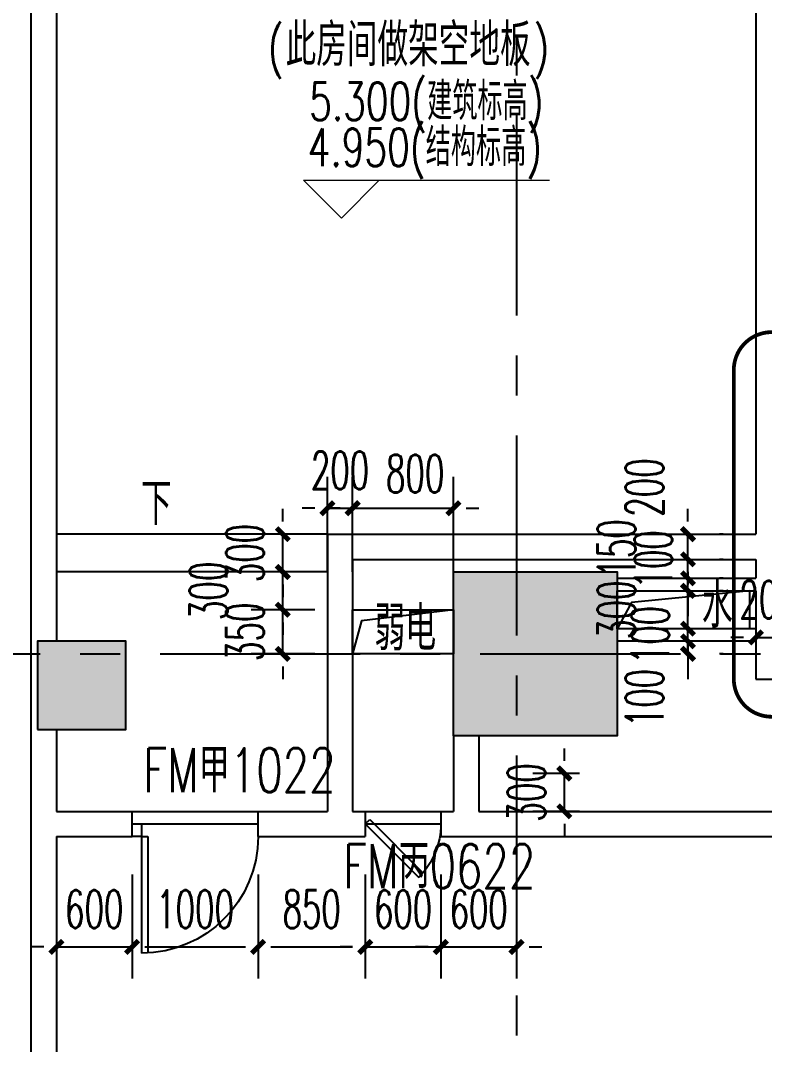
# Model space of a CAD drawing. Extents: x 824790 to 973415, y 4290613 to 4374713.
# Drawn here: x 904375 to 910278, y 4326095 to 4334223 of the extents above; entities that cross this region are included whole.
import ezdxf
from ezdxf.enums import TextEntityAlignment as Align

# ---------------------------------------------------------------- set-up
doc = ezdxf.new("R2010")
doc.units = 0
doc.header["$LTSCALE"] = 1000
doc.header["$MEASUREMENT"] = 0
for name, pattern in [('ACAD_ISO08W100', [36, 24, -3, 6, -3]), ('CENTER', [50.8, 31.75, -6.35, 6.35, -6.35]), ('DOTE', [2.42, 2, -0.2, 0.02, -0.2]), ('HIDDEN', [0.375, 0.25, -0.125])]:
    doc.linetypes.add(name, pattern=pattern)
doc.layers.get('0').update_dxf_attribs({"color": 255, "linetype": 'CONTINUOUS'})
for name, color, linetype in [('A-DIM', 201, 'CONTINUOUS'), ('A-DOTE', 8, 'ACAD_ISO08W100'), ('A-LINE', 254, 'CONTINUOUS'), ('A-NOTE', 150, 'CONTINUOUS'), ('A-TEXT-CN', 31, 'CONTINUOUS'), ('A-WALL', 2, 'CONTINUOUS'), ('A-WINDOW', 4, 'CONTINUOUS'), ('A-WINDOW-TEXT', 93, 'CONTINUOUS'), ('DIM_SYMB', 3, 'CONTINUOUS'), ('DOTE', 17, 'DOTE'), ('HATCH-F252', 252, 'CONTINUOUS'), ('S-COLUMN', 1, 'CONTINUOUS'), ('stair', 30, 'CONTINUOUS'), ('柱子', 9, 'CONTINUOUS'), ('管井', 6, 'CONTINUOUS')]:
    doc.layers.add(name, color=color, linetype=linetype)
doc.layers.add('A_LEVEL', color=135, linetype='CONTINUOUS', lineweight=0)
doc.styles.add('_TCH_DIM', font='SIMPLEX', dxfattribs={"bigfont": 'GBCBIG'})
doc.styles.add('DIM_FONT', font='SIMPLEX.shx', dxfattribs={"width": 0.6, "bigfont": 'GBCBIG.shx'})
doc.styles.add('MEN', font='tjromans.shx', dxfattribs={"width": 0.7, "bigfont": 'tjhztxt.shx'})
doc.styles.add('PRC-S', font='TJROMANS.shx', dxfattribs={"width": 0.7, "bigfont": 'hztxt.shx'})
doc.dimstyles.new('DIMN', dxfattribs={"dimtxt": 300, "dimasz": 100, "dimexe": 250, "dimexo": 300, "dimgap": 150, "dimtad": 1, "dimdec": 0, "dimzin": 0, "dimdsep": 46, "dimtxsty": 'DIM_FONT', "dimblk": 'h-_ArchTick', "dimcen": 0.09, "dimclrt": 7, "dimazin": 2, "dimtfac": 1, "dimtdec": 0, "dimtix": 1, "dimtmove": 2, "dimatfit": 3, "dimfxl": 0, "dimtolj": 1, "dimtzin": 0, "dimarcsym": 0})

# ---------------------------------------------------------------- blocks, each defined once
blk = doc.blocks.new('h-wrt')
at = {"layer": 'A-DOTE', "linetype": 'CENTER', "ltscale": 0.05}
for p, q in [((-2532328.9, -1744636.2), (-2532328.9, -1784214.6)), ((-2603736, -1769229), (-2483728.3, -1769229))]:
    blk.add_line(p, q, dxfattribs=at)
blk = doc.blocks.new('h-D10')
for p, q in [((75, 0), (75, 925)), ((125, 0), (125, 923.64766)), ((75, 0), (125, 0))]:
    blk.add_line(p, q)
blk.add_lwpolyline([(75, 0), (0, 0), (0, -100), (75, -100)], close=True)
blk.add_arc((75, 0), 925, 0, 90)
blk = doc.blocks.new('h-D06')
at = {"linetype": 'ByBlock'}
for p, q in [((0, 0), (424.3, 424.3)), ((35.4, -35.4), (458.1, 387.4)), ((0, 0), (35.4, -35.4))]:
    blk.add_line(p, q, dxfattribs=at)
blk.add_arc((0, 0), 600, 0, 45, dxfattribs=at)
blk = doc.blocks.new('h-1300柱')
at = {"layer": 'HATCH-F252'}
blk.add_hatch(color=256, dxfattribs=at).paths.add_polyline_path([(944695.9, 4491022.8), (945995.9, 4491022.8), (945995.9, 4489722.8), (944695.9, 4489722.8)])
at = {"layer": 'S-COLUMN'}
blk.add_lwpolyline([(944695.9, 4491022.8), (945995.9, 4491022.8), (945995.9, 4489722.8), (944695.9, 4489722.8)], close=True, dxfattribs=at)
blk = doc.blocks.new('h-二层柱网')
at = {"layer": 'A-WALL'}
blk.add_blockref('h-1300柱', (163114, -161177.4), dxfattribs=at)
blk = doc.blocks.new('h-结构补小柱')
at = {"layer": 'HATCH-F252'}
blk.add_hatch(color=256, dxfattribs=at).paths.add_polyline_path([(-550, -10400), (150, -10400), (150, -9700), (-550, -9700)])
at = {"layer": '柱子', "color": 1}
blk.add_lwpolyline([(-550, -10400), (150, -10400), (150, -9700), (-550, -9700)], close=True, dxfattribs=at)
blk = doc.blocks.new('h-_ArchTick')
at = {"color": 0, "linetype": 'ByBlock', "const_width": 0.4}
blk.add_lwpolyline([(-0.5, -0.5), (0.5, 0.5)], dxfattribs=at)
blk = doc.blocks.new('*D178')
at = {"layer": 'A-DIM', "color": 0, "lineweight": -2, "transparency": 16777216}
for p, q in [((909670.7, 4329395.4), (909670.7, 4329495.4)), ((909670.7, 4329195.4), (909670.7, 4329295.4)), ((909950.6, 4329295.4), (909920.7, 4329295.4)), ((909950.6, 4329195.4), (909920.7, 4329195.4)), ((909670.7, 4329095.4), (909670.7, 4328995.4))]:
    blk.add_line(p, q, dxfattribs=at)
at = {"layer": 'A-DIM', "color": 0, "lineweight": -2, "transparency": 16777216, "xscale": 100, "yscale": 100, "zscale": 100}
for p, rotation in [((909670.7, 4329295.4), 270), ((909670.7, 4329195.4), 90)]:
    blk.add_blockref('h-_ArchTick', p, dxfattribs=dict(at, rotation=rotation))
at = {"layer": 'A-DIM', "color": 7, "transparency": 16777216, "insert": (909325.7, 4328845.4), "char_height": 300, "attachment_point": 5, "rotation": 90, "style": 'DIM_FONT'}
blk.add_mtext('\\A1;100', dxfattribs=at)
blk = doc.blocks.new('*D179')
at = {"layer": 'A-DIM', "color": 0, "lineweight": -2, "transparency": 16777216}
for p, q in [((909670.7, 4329495.4), (909670.7, 4329595.4)), ((909670.7, 4329295.4), (909670.7, 4329395.4)), ((909950.6, 4329395.4), (909920.7, 4329395.4)), ((909950.6, 4329295.4), (909920.7, 4329295.4)), ((909670.7, 4329195.4), (909670.7, 4329095.4))]:
    blk.add_line(p, q, dxfattribs=at)
at = {"layer": 'A-DIM', "color": 0, "lineweight": -2, "transparency": 16777216, "xscale": 100, "yscale": 100, "zscale": 100}
for p, rotation in [((909670.7, 4329395.4), 270), ((909670.7, 4329295.4), 90)]:
    blk.add_blockref('h-_ArchTick', p, dxfattribs=dict(at, rotation=rotation))
at = {"layer": 'A-DIM', "color": 7, "transparency": 16777216, "insert": (909370.7, 4329345.4), "char_height": 300, "attachment_point": 5, "rotation": 90, "style": 'DIM_FONT'}
blk.add_mtext('\\A1;100', dxfattribs=at)
blk = doc.blocks.new('*D180')
at = {"layer": 'A-DIM', "color": 0, "lineweight": -2, "transparency": 16777216}
for p, q in [((909670.7, 4329795.4), (909670.7, 4329895.4)), ((909670.7, 4329395.4), (909670.7, 4329695.4)), ((909950.6, 4329695.4), (909920.7, 4329695.4)), ((909950.6, 4329395.4), (909920.7, 4329395.4)), ((909670.7, 4329295.4), (909670.7, 4329195.4))]:
    blk.add_line(p, q, dxfattribs=at)
at = {"layer": 'A-DIM', "color": 0, "lineweight": -2, "transparency": 16777216, "xscale": 100, "yscale": 100, "zscale": 100}
for p, rotation in [((909670.7, 4329695.4), 270), ((909670.7, 4329395.4), 90)]:
    blk.add_blockref('h-_ArchTick', p, dxfattribs=dict(at, rotation=rotation))
at = {"layer": 'A-DIM', "color": 7, "transparency": 16777216, "insert": (909103.2, 4329545.4), "char_height": 300, "attachment_point": 5, "rotation": 90, "style": 'DIM_FONT'}
blk.add_mtext('\\A1;300', dxfattribs=at)
blk = doc.blocks.new('*D181')
at = {"layer": 'A-DIM', "color": 0, "lineweight": -2, "transparency": 16777216}
for p, q in [((909670.7, 4329895.4), (909670.7, 4329995.4)), ((909670.7, 4329695.4), (909670.7, 4329795.4)), ((909950.6, 4329795.4), (909920.7, 4329795.4)), ((909950.6, 4329695.4), (909920.7, 4329695.4)), ((909670.7, 4329595.4), (909670.7, 4329495.4))]:
    blk.add_line(p, q, dxfattribs=at)
at = {"layer": 'A-DIM', "color": 0, "lineweight": -2, "transparency": 16777216, "xscale": 100, "yscale": 100, "zscale": 100}
for p, rotation in [((909670.7, 4329795.4), 270), ((909670.7, 4329695.4), 90)]:
    blk.add_blockref('h-_ArchTick', p, dxfattribs=dict(at, rotation=rotation))
at = {"layer": 'A-DIM', "color": 7, "transparency": 16777216, "insert": (909395.7, 4329945.4), "char_height": 300, "attachment_point": 5, "rotation": 90, "style": 'DIM_FONT'}
blk.add_mtext('\\A1;100', dxfattribs=at)
blk = doc.blocks.new('*D182')
at = {"layer": 'A-DIM', "color": 0, "lineweight": -2, "transparency": 16777216}
for p, q in [((909670.7, 4330045.4), (909670.7, 4330145.4)), ((909670.7, 4329795.4), (909670.7, 4329945.4)), ((909950.6, 4329945.4), (909920.7, 4329945.4)), ((909950.6, 4329795.4), (909920.7, 4329795.4)), ((909670.7, 4329695.4), (909670.7, 4329595.4))]:
    blk.add_line(p, q, dxfattribs=at)
at = {"layer": 'A-DIM', "color": 0, "lineweight": -2, "transparency": 16777216, "xscale": 100, "yscale": 100, "zscale": 100}
for p, rotation in [((909670.7, 4329945.4), 270), ((909670.7, 4329795.4), 90)]:
    blk.add_blockref('h-_ArchTick', p, dxfattribs=dict(at, rotation=rotation))
at = {"layer": 'A-DIM', "color": 7, "transparency": 16777216, "insert": (909103.2, 4330032), "char_height": 300, "attachment_point": 5, "rotation": 90, "style": 'DIM_FONT'}
blk.add_mtext('\\A1;150', dxfattribs=at)
blk = doc.blocks.new('*D183')
at = {"layer": 'A-DIM', "color": 0, "lineweight": -2, "transparency": 16777216}
for p, q in [((909670.7, 4330245.4), (909670.7, 4330345.4)), ((909670.7, 4329945.4), (909670.7, 4330145.4)), ((909950.6, 4330145.4), (909920.7, 4330145.4)), ((909950.6, 4329945.4), (909920.7, 4329945.4)), ((909670.7, 4329845.4), (909670.7, 4329745.4))]:
    blk.add_line(p, q, dxfattribs=at)
at = {"layer": 'A-DIM', "color": 0, "lineweight": -2, "transparency": 16777216, "xscale": 100, "yscale": 100, "zscale": 100}
for p, rotation in [((909670.7, 4330145.4), 270), ((909670.7, 4329945.4), 90)]:
    blk.add_blockref('h-_ArchTick', p, dxfattribs=dict(at, rotation=rotation))
at = {"layer": 'A-DIM', "color": 7, "transparency": 16777216, "insert": (909325.7, 4330515.4), "char_height": 300, "attachment_point": 5, "rotation": 90, "style": 'DIM_FONT'}
blk.add_mtext('\\A1;200', dxfattribs=at)
blk = doc.blocks.new('*D545')
at = {"layer": 'A-DIM', "color": 0, "lineweight": -2, "transparency": 16777216}
for p, q in [((910209.9, 4329609.8), (910209.9, 4329075.7)), ((910409.9, 4329609.8), (910409.9, 4329075.7)), ((910109.9, 4329325.7), (910009.9, 4329325.7)), ((910209.9, 4329325.7), (910409.9, 4329325.7)), ((910509.9, 4329325.7), (910609.9, 4329325.7))]:
    blk.add_line(p, q, dxfattribs=at)
at = {"layer": 'A-DIM', "color": 0, "lineweight": -2, "transparency": 16777216, "xscale": 100, "yscale": 100, "zscale": 100}
blk.add_blockref('h-_ArchTick', (910209.9, 4329325.7), dxfattribs=at)
at = {"layer": 'A-DIM', "color": 0, "lineweight": -2, "transparency": 16777216, "xscale": 100, "yscale": 100, "zscale": 100, "rotation": 180}
blk.add_blockref('h-_ArchTick', (910409.9, 4329325.7), dxfattribs=at)
at = {"layer": 'A-DIM', "color": 7, "transparency": 16777216, "insert": (910309.9, 4329625.7), "char_height": 300, "attachment_point": 5, "style": 'DIM_FONT'}
blk.add_mtext('\\A1;200', dxfattribs=at)
blk = doc.blocks.new('*D641')
at = {"layer": 'A-DIM', "color": 0, "lineweight": -2, "transparency": 16777216}
for p, q in [((908689.8, 4328345.4), (908689.8, 4328445.4)), ((908809.9, 4328245.4), (908439.8, 4328245.4)), ((908689.8, 4327945.4), (908689.8, 4328245.4)), ((908809.9, 4327945.4), (908439.8, 4327945.4)), ((908689.8, 4327845.4), (908689.8, 4327745.4))]:
    blk.add_line(p, q, dxfattribs=at)
at = {"layer": 'A-DIM', "color": 0, "lineweight": -2, "transparency": 16777216, "xscale": 100, "yscale": 100, "zscale": 100}
for p, rotation in [((908689.8, 4328245.4), 270), ((908689.8, 4327945.4), 90)]:
    blk.add_blockref('h-_ArchTick', p, dxfattribs=dict(at, rotation=rotation))
at = {"layer": 'A-DIM', "color": 7, "transparency": 16777216, "insert": (908389.8, 4328095.4), "char_height": 300, "attachment_point": 5, "rotation": 90, "style": 'DIM_FONT'}
blk.add_mtext('\\A1;300', dxfattribs=at)
blk = doc.blocks.new('*D642')
at = {"layer": 'A-DIM', "color": 0, "lineweight": -2, "transparency": 16777216}
for p, q in [((907009.9, 4329845.4), (907009.9, 4330601.4)), ((907809.9, 4329845.4), (907809.9, 4330601.4)), ((906909.9, 4330351.4), (906809.9, 4330351.4)), ((907009.9, 4330351.4), (907809.9, 4330351.4)), ((907909.9, 4330351.4), (908009.9, 4330351.4))]:
    blk.add_line(p, q, dxfattribs=at)
at = {"layer": 'A-DIM', "color": 0, "lineweight": -2, "transparency": 16777216, "xscale": 100, "yscale": 100, "zscale": 100}
blk.add_blockref('h-_ArchTick', (907009.9, 4330351.4), dxfattribs=at)
at = {"layer": 'A-DIM', "color": 0, "lineweight": -2, "transparency": 16777216, "xscale": 100, "yscale": 100, "zscale": 100, "rotation": 180}
blk.add_blockref('h-_ArchTick', (907809.9, 4330351.4), dxfattribs=at)
at = {"layer": 'A-DIM', "color": 7, "transparency": 16777216, "insert": (907505.9, 4330626.4), "char_height": 300, "attachment_point": 5, "style": 'DIM_FONT'}
blk.add_mtext('\\A1;800', dxfattribs=at)
blk = doc.blocks.new('*D643')
at = {"layer": 'A-DIM', "color": 0, "lineweight": -2, "transparency": 16777216}
for p, q in [((906809.9, 4329845.4), (906809.9, 4330601.4)), ((907009.9, 4329845.4), (907009.9, 4330601.4)), ((906709.9, 4330351.4), (906609.9, 4330351.4)), ((906809.9, 4330351.4), (907009.9, 4330351.4)), ((907109.9, 4330351.4), (907209.9, 4330351.4))]:
    blk.add_line(p, q, dxfattribs=at)
at = {"layer": 'A-DIM', "color": 0, "lineweight": -2, "transparency": 16777216, "xscale": 100, "yscale": 100, "zscale": 100}
blk.add_blockref('h-_ArchTick', (906809.9, 4330351.4), dxfattribs=at)
at = {"layer": 'A-DIM', "color": 0, "lineweight": -2, "transparency": 16777216, "xscale": 100, "yscale": 100, "zscale": 100, "rotation": 180}
blk.add_blockref('h-_ArchTick', (907009.9, 4330351.4), dxfattribs=at)
at = {"layer": 'A-DIM', "color": 7, "transparency": 16777216, "insert": (906909.9, 4330651.4), "char_height": 300, "attachment_point": 5, "style": 'DIM_FONT'}
blk.add_mtext('\\A1;200', dxfattribs=at)
blk = doc.blocks.new('*D644')
at = {"layer": 'A-DIM', "color": 0, "lineweight": -2, "transparency": 16777216}
for p, q in [((906455.5, 4330245.4), (906455.5, 4330345.4)), ((906709.9, 4330145.4), (906205.5, 4330145.4)), ((906455.5, 4329845.4), (906455.5, 4330145.4)), ((906709.9, 4329845.4), (906205.5, 4329845.4)), ((906455.5, 4329745.4), (906455.5, 4329645.4))]:
    blk.add_line(p, q, dxfattribs=at)
at = {"layer": 'A-DIM', "color": 0, "lineweight": -2, "transparency": 16777216, "xscale": 100, "yscale": 100, "zscale": 100}
for p, rotation in [((906455.5, 4330145.4), 270), ((906455.5, 4329845.4), 90)]:
    blk.add_blockref('h-_ArchTick', p, dxfattribs=dict(at, rotation=rotation))
at = {"layer": 'A-DIM', "color": 7, "transparency": 16777216, "insert": (906155.5, 4329995.4), "char_height": 300, "attachment_point": 5, "rotation": 90, "style": 'DIM_FONT'}
blk.add_mtext('\\A1;300', dxfattribs=at)
blk = doc.blocks.new('*D645')
at = {"layer": 'A-DIM', "color": 0, "lineweight": -2, "transparency": 16777216}
for p, q in [((906455.5, 4329945.4), (906455.5, 4330045.4)), ((906709.9, 4329845.4), (906205.5, 4329845.4)), ((906455.5, 4329545.4), (906455.5, 4329845.4)), ((906709.9, 4329545.4), (906205.5, 4329545.4)), ((906455.5, 4329445.4), (906455.5, 4329345.4))]:
    blk.add_line(p, q, dxfattribs=at)
at = {"layer": 'A-DIM', "color": 0, "lineweight": -2, "transparency": 16777216, "xscale": 100, "yscale": 100, "zscale": 100}
for p, rotation in [((906455.5, 4329845.4), 270), ((906455.5, 4329545.4), 90)]:
    blk.add_blockref('h-_ArchTick', p, dxfattribs=dict(at, rotation=rotation))
at = {"layer": 'A-DIM', "color": 7, "transparency": 16777216, "insert": (905866.8, 4329695.4), "char_height": 300, "attachment_point": 5, "rotation": 90, "style": 'DIM_FONT'}
blk.add_mtext('\\A1;300', dxfattribs=at)
blk = doc.blocks.new('*D646')
at = {"layer": 'A-DIM', "color": 0, "lineweight": -2, "transparency": 16777216}
for p, q in [((906455.5, 4329645.4), (906455.5, 4329745.4)), ((906709.9, 4329545.4), (906205.5, 4329545.4)), ((906455.5, 4329195.4), (906455.5, 4329545.4)), ((906709.9, 4329195.4), (906205.5, 4329195.4)), ((906455.5, 4329095.4), (906455.5, 4328995.4))]:
    blk.add_line(p, q, dxfattribs=at)
at = {"layer": 'A-DIM', "color": 0, "lineweight": -2, "transparency": 16777216, "xscale": 100, "yscale": 100, "zscale": 100}
for p, rotation in [((906455.5, 4329545.4), 270), ((906455.5, 4329195.4), 90)]:
    blk.add_blockref('h-_ArchTick', p, dxfattribs=dict(at, rotation=rotation))
at = {"layer": 'A-DIM', "color": 7, "transparency": 16777216, "insert": (906155.5, 4329370.4), "char_height": 300, "attachment_point": 5, "rotation": 90, "style": 'DIM_FONT'}
blk.add_mtext('\\A1;350', dxfattribs=at)
blk = doc.blocks.new('*D647')
at = {"layer": 'A-DIM', "color": 0, "lineweight": -2, "transparency": 16777216}
for p, q in [((904659.9, 4327445.4), (904659.9, 4326619.2)), ((905259.9, 4327445.4), (905259.9, 4326619.2)), ((904559.9, 4326869.2), (904459.9, 4326869.2)), ((904659.9, 4326869.2), (905259.9, 4326869.2)), ((905359.9, 4326869.2), (905459.9, 4326869.2))]:
    blk.add_line(p, q, dxfattribs=at)
at = {"layer": 'A-DIM', "color": 0, "lineweight": -2, "transparency": 16777216, "xscale": 100, "yscale": 100, "zscale": 100}
blk.add_blockref('h-_ArchTick', (904659.9, 4326869.2), dxfattribs=at)
at = {"layer": 'A-DIM', "color": 0, "lineweight": -2, "transparency": 16777216, "xscale": 100, "yscale": 100, "zscale": 100, "rotation": 180}
blk.add_blockref('h-_ArchTick', (905259.9, 4326869.2), dxfattribs=at)
at = {"layer": 'A-DIM', "color": 7, "transparency": 16777216, "insert": (904959.9, 4327169.2), "char_height": 300, "attachment_point": 5, "style": 'DIM_FONT'}
blk.add_mtext('\\A1;600', dxfattribs=at)
blk = doc.blocks.new('*D648')
at = {"layer": 'A-DIM', "color": 0, "lineweight": -2, "transparency": 16777216}
for p, q in [((905259.9, 4327445.4), (905259.9, 4326619.2)), ((906259.9, 4327445.4), (906259.9, 4326619.2)), ((905359.9, 4326869.2), (906159.9, 4326869.2))]:
    blk.add_line(p, q, dxfattribs=at)
at = {"layer": 'A-DIM', "color": 0, "lineweight": -2, "transparency": 16777216, "xscale": 100, "yscale": 100, "zscale": 100, "rotation": 180}
blk.add_blockref('h-_ArchTick', (905259.9, 4326869.2), dxfattribs=at)
at = {"layer": 'A-DIM', "color": 0, "lineweight": -2, "transparency": 16777216, "xscale": 100, "yscale": 100, "zscale": 100}
blk.add_blockref('h-_ArchTick', (906259.9, 4326869.2), dxfattribs=at)
at = {"layer": 'A-DIM', "color": 7, "transparency": 16777216, "insert": (905759.9, 4327169.2), "char_height": 300, "attachment_point": 5, "style": 'DIM_FONT'}
blk.add_mtext('\\A1;1000', dxfattribs=at)
blk = doc.blocks.new('*D649')
at = {"layer": 'A-DIM', "color": 0, "lineweight": -2, "transparency": 16777216}
for p, q in [((906259.9, 4327445.4), (906259.9, 4326619.2)), ((907109.9, 4327445.4), (907109.9, 4326619.2)), ((906359.9, 4326869.2), (907009.9, 4326869.2))]:
    blk.add_line(p, q, dxfattribs=at)
at = {"layer": 'A-DIM', "color": 0, "lineweight": -2, "transparency": 16777216, "xscale": 100, "yscale": 100, "zscale": 100, "rotation": 180}
blk.add_blockref('h-_ArchTick', (906259.9, 4326869.2), dxfattribs=at)
at = {"layer": 'A-DIM', "color": 0, "lineweight": -2, "transparency": 16777216, "xscale": 100, "yscale": 100, "zscale": 100}
blk.add_blockref('h-_ArchTick', (907109.9, 4326869.2), dxfattribs=at)
at = {"layer": 'A-DIM', "color": 7, "transparency": 16777216, "insert": (906684.9, 4327169.2), "char_height": 300, "attachment_point": 5, "style": 'DIM_FONT'}
blk.add_mtext('\\A1;850', dxfattribs=at)
blk = doc.blocks.new('*D650')
at = {"layer": 'A-DIM', "color": 0, "lineweight": -2, "transparency": 16777216}
for p, q in [((907109.9, 4327445.4), (907109.9, 4326619.2)), ((907709.9, 4327445.4), (907709.9, 4326619.2)), ((907009.9, 4326869.2), (906909.9, 4326869.2)), ((907109.9, 4326869.2), (907709.9, 4326869.2)), ((907809.9, 4326869.2), (907909.9, 4326869.2))]:
    blk.add_line(p, q, dxfattribs=at)
at = {"layer": 'A-DIM', "color": 0, "lineweight": -2, "transparency": 16777216, "xscale": 100, "yscale": 100, "zscale": 100}
blk.add_blockref('h-_ArchTick', (907109.9, 4326869.2), dxfattribs=at)
at = {"layer": 'A-DIM', "color": 0, "lineweight": -2, "transparency": 16777216, "xscale": 100, "yscale": 100, "zscale": 100, "rotation": 180}
blk.add_blockref('h-_ArchTick', (907709.9, 4326869.2), dxfattribs=at)
at = {"layer": 'A-DIM', "color": 7, "transparency": 16777216, "insert": (907409.9, 4327169.2), "char_height": 300, "attachment_point": 5, "style": 'DIM_FONT'}
blk.add_mtext('\\A1;600', dxfattribs=at)
blk = doc.blocks.new('*D651')
at = {"layer": 'A-DIM', "color": 0, "lineweight": -2, "transparency": 16777216}
for p, q in [((907709.9, 4327445.4), (907709.9, 4326619.2)), ((908309.9, 4327445.4), (908309.9, 4326619.2)), ((907609.9, 4326869.2), (907509.9, 4326869.2)), ((907709.9, 4326869.2), (908309.9, 4326869.2)), ((908409.9, 4326869.2), (908509.9, 4326869.2))]:
    blk.add_line(p, q, dxfattribs=at)
at = {"layer": 'A-DIM', "color": 0, "lineweight": -2, "transparency": 16777216, "xscale": 100, "yscale": 100, "zscale": 100}
blk.add_blockref('h-_ArchTick', (907709.9, 4326869.2), dxfattribs=at)
at = {"layer": 'A-DIM', "color": 0, "lineweight": -2, "transparency": 16777216, "xscale": 100, "yscale": 100, "zscale": 100, "rotation": 180}
blk.add_blockref('h-_ArchTick', (908309.9, 4326869.2), dxfattribs=at)
at = {"layer": 'A-DIM', "color": 7, "transparency": 16777216, "insert": (908009.9, 4327169.2), "char_height": 300, "attachment_point": 5, "style": 'DIM_FONT'}
blk.add_mtext('\\A1;600', dxfattribs=at)

msp = doc.modelspace()

# ---------------------------------------------------------------- linework, layer by layer
at = {"layer": 'A-LINE'}
for p, q in [((905259.9, 4327945.4), (906259.9, 4327945.4)), ((907109.9, 4327945.4), (907709.9, 4327945.4)), ((905259.9, 4327845.4), (906259.9, 4327845.4)), ((907109.9, 4327845.4), (907709.9, 4327845.4))]:
    msp.add_line(p, q, dxfattribs=at)
at = {"layer": 'A-NOTE', "linetype": 'HIDDEN', "const_width": 30}
msp.add_lwpolyline([(910334.1, 4331748.9), (915716, 4331748.9, -0.414214), (916016, 4331448.9), (916016, 4328996.4, -0.414214), (915716, 4328696.4), (910334.1, 4328696.4, -0.414214), (910034.1, 4328996.4), (910034.1, 4331448.9, -0.414214)], format="xyb", close=True, dxfattribs=at)
at = {"layer": 'A-WALL'}
for p, q in [((904459.9, 4320395.4), (904459.9, 4346995.4)), ((910209.9, 4339495.4), (910209.9, 4330145.4)), ((904659.9, 4338095.4), (904659.9, 4329295.4)), ((906809.9, 4330145.4), (910209.9, 4330145.4)), ((906809.9, 4330145.4), (906809.9, 4327945.4)), ((907009.9, 4329945.4), (910209.9, 4329945.4)), ((907009.9, 4329945.4), (907009.9, 4327945.4)), ((910209.9, 4329945.4), (910209.9, 4329795.4)), ((909109.9, 4329795.4), (910209.9, 4329795.4)), ((909109.9, 4329695.4), (910209.9, 4329695.4)), ((910209.9, 4329695.4), (910209.9, 4329395.4)), ((907009.9, 4329545.4), (907009.9, 4329195.4)), ((910209.9, 4329395.4), (909109.9, 4329395.4)), ((910209.9, 4329295.4), (909109.9, 4329295.4)), ((910209.9, 4329295.4), (910209.9, 4328995.4)), ((910209.9, 4328995.4), (915609.9, 4328995.4)), ((904659.9, 4328595.4), (904659.9, 4327945.4)), ((907809.9, 4328545.4), (907809.9, 4327945.4)), ((908009.9, 4328545.4), (908009.9, 4327945.4)), ((904659.9, 4327945.4), (905259.9, 4327945.4)), ((905259.9, 4327745.4), (905259.9, 4327945.4)), ((906259.9, 4327745.4), (906259.9, 4327945.4)), ((906259.9, 4327945.4), (906809.9, 4327945.4)), ((907009.9, 4327945.4), (907109.9, 4327945.4)), ((907109.9, 4327945.4), (907109.9, 4327745.4)), ((907709.9, 4327945.4), (907709.9, 4327745.4)), ((907709.9, 4327945.4), (907809.9, 4327945.4)), ((908009.9, 4327945.4), (912459.9, 4327945.4)), ((904659.9, 4327745.4), (905259.9, 4327745.4)), ((904659.9, 4327745.4), (904659.9, 4320745.4)), ((906259.9, 4327745.4), (907109.9, 4327745.4)), ((907709.9, 4327745.4), (914409.9, 4327745.4))]:
    msp.add_line(p, q, dxfattribs=at)
at = {"layer": 'A_LEVEL'}
msp.add_lwpolyline([(907221.2, 4332954), (906921.2, 4332654), (906621.2, 4332954), (908571.5, 4332954)], dxfattribs=at)
at = {"layer": 'DIM_SYMB'}
msp.add_lwpolyline([(905506.6, 4330145.4, 0, 0, 0), (905506.6, 4329553.5, 80, 0, 0), (905506.6, 4329253.5, 0, 0, 0)], format="xyseb", dxfattribs=at)
at = {"layer": 'stair', "color": 30}
for p, q in [((906809.9, 4330145.4), (904659.9, 4330145.4)), ((906809.9, 4329845.4), (904659.9, 4329845.4))]:
    msp.add_line(p, q, dxfattribs=at)
at = {"layer": '管井'}
for points in [[(909109.9, 4329695.4), (910159.9, 4329695.4), (910159.9, 4329395.4), (909109.9, 4329395.4)], [(907009.9, 4329545.4), (907809.9, 4329545.4), (907809.9, 4329195.4), (907009.9, 4329195.4)]]:
    msp.add_lwpolyline(points, close=True, dxfattribs=at)
for points in [[(910159.9, 4329695.4), (909222.1, 4329602), (909109.9, 4329395.4)], [(907809.9, 4329545.4), (907079.7, 4329457.1), (907009.9, 4329195.4)]]:
    msp.add_lwpolyline(points, dxfattribs=at)

# ---------------------------------------------------------------- block references
at = {"layer": 'A-WINDOW', "xscale": -1, "rotation": 180}
for name, p in [('h-D06', (907109.9, 4327845.4)), ('h-D10', (905259.9, 4327745.4))]:
    msp.add_blockref(name, p, dxfattribs=at)
at = {"layer": 'DOTE'}
msp.add_blockref('h-wrt', (3440638.8, 6098424.3), dxfattribs=at)
at = {"layer": 'S-COLUMN'}
for name, p in [('h-二层柱网', (-200000, 0)), ('h-结构补小柱', (905059.9, 4338995.4))]:
    msp.add_blockref(name, p, dxfattribs=at)

# ---------------------------------------------------------------- texts
at = {"layer": 'A-NOTE', "color": 7, "style": '_TCH_DIM', "width": 0.705882}
for s, p in [('(', (906337.9, 4333859.8, -0.3)), (')', (908443.9, 4333859.8, -0.3))]:
    msp.add_text(s, height=297.5, dxfattribs=at).set_placement(p)
at = {"layer": 'A-NOTE', "color": 7, "style": '_TCH_DIM'}
msp.add_text('此房间做架空地板', height=337.59, dxfattribs=at).set_placement((906477.9, 4333859.8, -0.3))
at = {"layer": 'A-TEXT-CN', "style": 'PRC-S', "width": 0.7}
for s, p in [('水', (909780.5, 4329403.5)), ('弱电', (907182.4, 4329222.8))]:
    msp.add_text(s, height=350, dxfattribs=at).set_placement(p)
at = {"layer": 'A-WINDOW-TEXT', "style": 'PRC-S', "width": 0.7}
for s, p in [('FM甲1022', (905349, 4328097)), ('FM丙0622', (906934, 4327335.6))]:
    msp.add_text(s, height=350, dxfattribs=at).set_placement(p)
at = {"layer": 'A_LEVEL', "style": 'MEN', "width": 0.7}
for tag, p in [('5.300(建筑标高)', (908525.3, 4333430.5, -0.3)), ('4.950(结构标高)', (908513.7, 4333066.3, -0.3))]:
    msp.add_attdef(tag, text='1', height=300, dxfattribs=at).set_placement(p, align=Align.RIGHT)
at = {"layer": 'DIM_SYMB', "color": 7, "style": '_TCH_DIM'}
msp.add_text('下', height=337.6, dxfattribs=at).set_placement((905331.6, 4330217.6))

# ---------------------------------------------------------------- dimensions: what is measured, and where the dimension line sits
at = {"layer": 'A-DIM'}
for p1, p2, distance, picture, middle in [((906809.9, 4329545.4), (907009.9, 4329545.4), 806, '*D643', (906909.9, 4330651.4)), ((907009.9, 4329845.4), (907009.9, 4330145.4), 554.4, '*D644', (906155.5, 4329995.4)), ((910209.9, 4329909.8), (910409.9, 4329909.8), -584.1, '*D545', (910309.9, 4329625.7)), ((907009.9, 4329195.4), (907009.9, 4329545.4), 554.4, '*D646', (906155.5, 4329370.4)), ((909650.6, 4329295.4), (909650.6, 4329395.4), -20.1, '*D179', (909370.7, 4329345.4)), ((909109.9, 4327945.4), (909109.9, 4328245.4), 420.1, '*D641', (908389.8, 4328095.4)), ((904659.9, 4327745.4), (905259.9, 4327745.4), -876.2, '*D647', (904959.9, 4327169.2)), ((905259.9, 4327745.4), (906259.9, 4327745.4), -876.2, '*D648', (905759.9, 4327169.2)), ((906259.9, 4327745.4), (907109.9, 4327745.4), -876.2, '*D649', (906684.9, 4327169.2)), ((907109.9, 4327745.4), (907709.9, 4327745.4), -876.2, '*D650', (907409.9, 4327169.2)), ((907709.9, 4327745.4), (908309.9, 4327745.4), -876.2, '*D651', (908009.9, 4327169.2))]:
    dim = msp.add_aligned_dim(p1=p1, p2=p2, distance=distance, dimstyle='DIMN', dxfattribs=at)
    dim.commit()
    dim.dimension.update_dxf_attribs({"geometry": picture, "text_midpoint": middle})
for base, p1, p2, angle, picture, middle in [((907809.9, 4330351.4), (907009.9, 4329545.4), (907809.9, 4329545.4), 0, '*D642', (907505.9, 4330626.4)), ((909670.7, 4330145.4), (909650.6, 4329945.4), (909650.6, 4330145.4), 90, '*D183', (909325.7, 4330515.4)), ((909670.7, 4329945.4), (909650.6, 4329795.4), (909650.6, 4329945.4), 90, '*D182', (909103.2, 4330032)), ((909670.7, 4329795.4), (909650.6, 4329695.4), (909650.6, 4329795.4), 90, '*D181', (909395.7, 4329945.4)), ((906455.5, 4329845.4), (907009.9, 4329545.4), (907009.9, 4329845.4), 90, '*D645', (905866.8, 4329695.4)), ((909670.7, 4329695.4), (909650.6, 4329395.4), (909650.6, 4329695.4), 90, '*D180', (909103.2, 4329545.4)), ((909670.7, 4329295.4), (909650.6, 4329195.4), (909650.6, 4329295.4), 90, '*D178', (909325.7, 4328845.4))]:
    dim = msp.add_linear_dim(base=base, p1=p1, p2=p2, angle=angle, dimstyle='DIMN', dxfattribs=at)
    dim.commit()
    dim.dimension.update_dxf_attribs({"geometry": picture, "text_midpoint": middle, "dimtype": 129})

doc.saveas('drawing.dxf')
